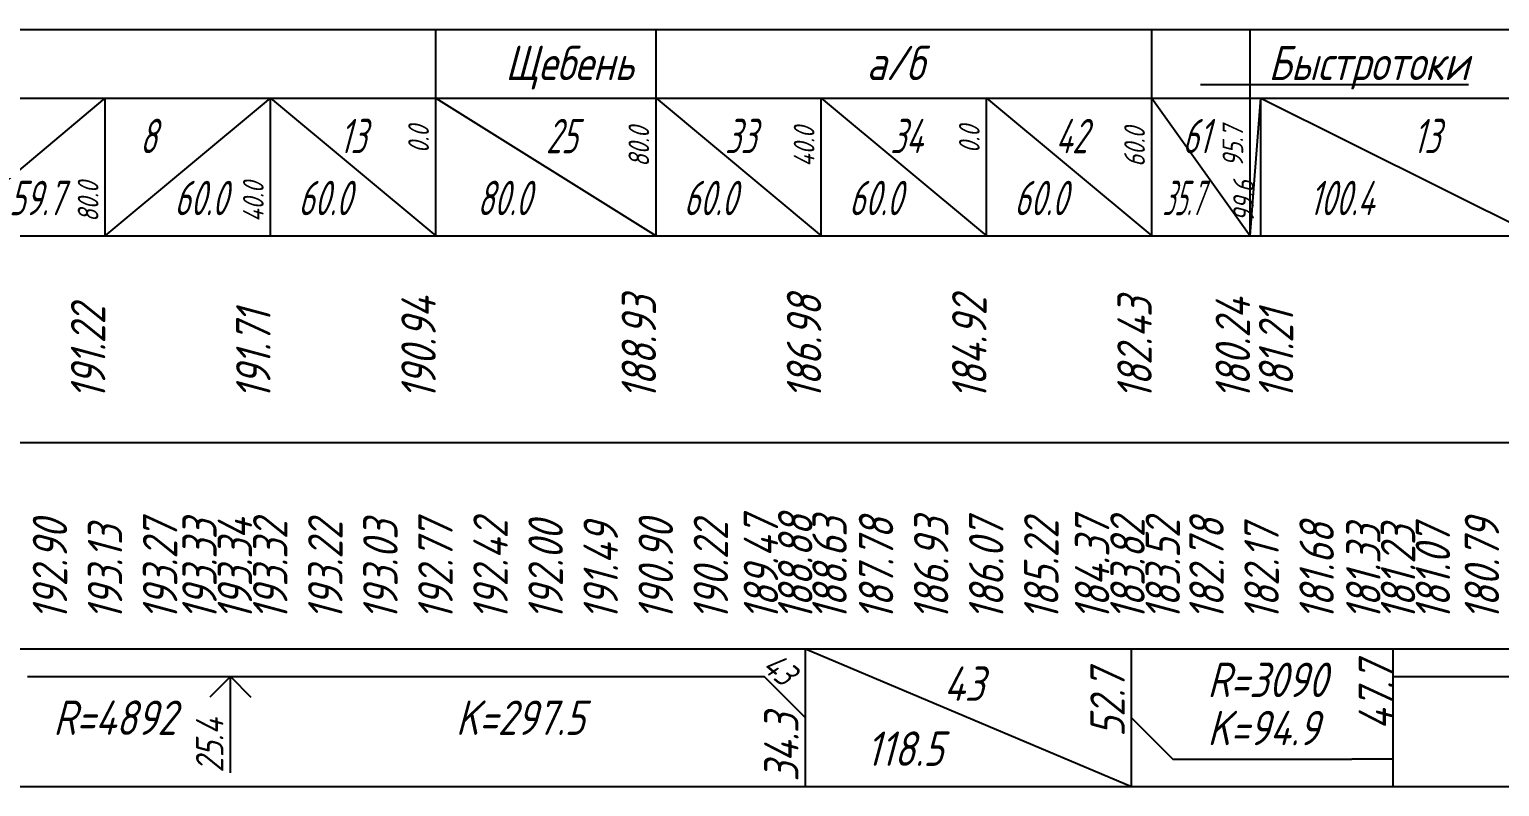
# Model space of a CAD drawing. Extents: x 2172 to 5772, y -842 to -248.
# Drawn here: x 5067.1 to 5173.9, y -730.6 to -675.6 of the extents above; entities that cross this region are included whole.
import ezdxf

# ---------------------------------------------------------------- set-up
doc = ezdxf.new("R2010")
doc.units = 0
doc.header["$MEASUREMENT"] = 0
doc.layers.get('0').update_dxf_attribs({"linetype": 'CONTINUOUS'})
for name, color, linetype in [('КРАСНЫЕ_ОТМЕТКИ', 1, 'CONTINUOUS'), ('ОСЬ_УКЛОН_И_КРИВАЯ', 1, 'CONTINUOUS'), ('ОТМЕТКИ_КЮВЕТОВ', 7, 'CONTINUOUS'), ('ЧЕРНЫЕ_ОТМЕТКИ', 7, 'CONTINUOUS')]:
    doc.layers.add(name, color=color, linetype=linetype)
doc.styles.add('ГОСТ', font='gost.TTF', dxfattribs={"oblique": 15, "height": 1})

msp = doc.modelspace()

# ---------------------------------------------------------------- linework, layer by layer
at = {"linetype": 'Continuous'}
for p, q in [((4736.6, -675.58), (5570.22, -675.58)), ((4736.6, -680.58), (5570.22, -680.58)), ((4736.6, -690.58), (5570.22, -690.58)), ((4736.6, -705.58), (5570.22, -705.58)), ((4736.6, -720.58), (5570.22, -720.58)), ((4736.6, -730.58), (5570.22, -730.58))]:
    msp.add_line(p, q, dxfattribs=at)
for points in [[(5096.6, -680.58), (5096.6, -675.58)], [(5112.6, -680.58), (5112.6, -675.58)], [(5148.6, -680.58), (5148.6, -675.58)], [(5155.74, -680.58), (5155.74, -675.58)], [(5171.61, -679.62), (5152.13, -679.62)]]:
    msp.add_lwpolyline(points, dxfattribs=at)
at = {"layer": 'ОСЬ_УКЛОН_И_КРИВАЯ'}
for p, q in [((5123.45, -730.58), (5123.45, -720.58)), ((5123.45, -720.58), (5147.14, -730.58)), ((5147.14, -730.58), (5147.14, -720.58)), ((5166.13, -730.58), (5166.13, -720.58)), ((5066.95, -722.58), (5120.45, -722.58)), ((5081.68, -722.58), (5080.18, -724.08)), ((5081.68, -729.58), (5081.68, -722.58)), ((5081.68, -722.58), (5083.18, -724.08)), ((5123.45, -725.58), (5120.45, -722.58)), ((5166.13, -722.58), (5169.13, -722.58)), ((5169.13, -722.58), (5192.53, -722.58)), ((5147.14, -725.58), (5150.14, -728.58)), ((5150.14, -728.58), (5163.13, -728.58)), ((5166.13, -728.58), (5163.13, -728.58))]:
    msp.add_line(p, q, dxfattribs=at)
at = {"layer": 'ОТМЕТКИ_КЮВЕТОВ'}
for p, q in [((5060.66, -690.58), (5072.6, -680.58)), ((5072.6, -690.58), (5072.6, -680.58)), ((5072.6, -690.58), (5084.6, -680.58)), ((5084.6, -690.58), (5084.6, -680.58)), ((5084.6, -680.58), (5096.6, -690.58)), ((5096.6, -690.58), (5096.6, -680.58)), ((5096.6, -680.58), (5112.6, -690.58)), ((5112.6, -690.58), (5112.6, -680.58)), ((5112.6, -680.58), (5124.6, -690.58)), ((5124.6, -690.58), (5124.6, -680.58)), ((5124.6, -680.58), (5136.6, -690.58)), ((5136.6, -690.58), (5136.6, -680.58)), ((5136.6, -680.58), (5148.6, -690.58)), ((5148.6, -690.58), (5148.6, -680.58)), ((5148.6, -680.58), (5155.74, -690.58)), ((5155.74, -690.58), (5155.74, -680.58)), ((5155.74, -690.58), (5156.52, -680.58)), ((5156.52, -690.58), (5156.52, -680.58)), ((5156.52, -680.58), (5176.6, -690.58))]:
    msp.add_line(p, q, dxfattribs=at)

# ---------------------------------------------------------------- texts
at = {"style": 'ГОСТ', "oblique": 15}
for s, p in [('Щебень', (5101.65, -679.27)), ('а/б', (5127.88, -679.27)), ('Быстротоки', (5157.07, -679.27))]:
    msp.add_text(s, height=2.5, dxfattribs=at).set_placement(p)
at = {"layer": 'КРАСНЫЕ_ОТМЕТКИ', "style": 'ГОСТ', "oblique": 15}
for s, p in [('192.90', (5069.83, -718.54)), ('193.27', (5077.83, -718.54)), ('193.33', (5080.69, -718.54)), ('193.34', (5083.26, -718.54)), ('193.32', (5085.83, -718.54)), ('193.22', (5089.83, -718.54)), ('193.03', (5093.83, -718.54)), ('192.77', (5097.83, -718.54)), ('192.42', (5101.83, -718.54)), ('192.00', (5105.83, -718.54)), ('191.49', (5109.83, -718.54)), ('190.90', (5113.83, -718.54)), ('190.22', (5117.83, -718.54)), ('189.47', (5121.47, -718.54)), ('188.88', (5123.96, -718.54)), ('188.63', (5126.45, -718.54)), ('187.78', (5129.83, -718.54)), ('186.93', (5133.83, -718.54)), ('186.07', (5137.83, -718.54)), ('185.22', (5141.83, -718.54)), ('184.37', (5145.52, -718.54)), ('183.82', (5148.09, -718.54)), ('183.52', (5150.65, -718.54)), ('182.78', (5153.83, -718.54)), ('181.68', (5161.83, -718.54)), ('180.79', (5173.83, -718.54)), ('193.13', (5073.83, -718.54)), ('182.17', (5157.83, -718.54)), ('181.33', (5165.22, -718.54)), ('181.23', (5167.74, -718.54)), ('181.07', (5170.27, -718.54))]:
    msp.add_text(s, height=2.5, rotation=90, dxfattribs=at).set_placement(p)
at = {"layer": 'ОСЬ_УКЛОН_И_КРИВАЯ', "style": 'ГОСТ', "oblique": 15}
for s, height, rotation, p in [('43', 1.8, 320, (5120.18, -722.03)), ('52.7', 2.5, 90, (5146.64, -726.98)), ('47.7', 2.5, 90, (5166.13, -726.48)), ('34.3', 2.5, 90, (5122.95, -730.23)), ('25.4', 2, 90, (5081.18, -729.58))]:
    msp.add_text(s, height=height, rotation=rotation, dxfattribs=at).set_placement(p)
for s, p in [('R=3090', (5152.64, -724.08)), ('43', (5133.5, -724.36)), ('R=4892', (5068.82, -726.83)), ('K=297.5', (5098.06, -726.83)), ('K=94.9', (5152.64, -727.58)), ('118.5', (5127.87, -729.08))]:
    msp.add_text(s, height=2.5, dxfattribs=at).set_placement(p)
at = {"layer": 'ОТМЕТКИ_КЮВЕТОВ', "style": 'ГОСТ', "oblique": 15}
for s, width, p in [('8', 0.8, (5075.1, -684.58)), ('13', 0.8, (5089.6, -684.58)), ('25', 0.8, (5104.6, -684.58)), ('33', 0.8, (5117.6, -684.58)), ('34', 0.8, (5129.6, -684.58)), ('42', 0.8, (5141.6, -684.58)), ('61', 0.8, (5150.82, -684.58)), ('13', 0.8, (5167.58, -684.58)), ('80.0', 0.8, (5099.6, -689.08)), ('35.7', 0.6, (5149.38, -689.08)), ('100.4', 0.8, (5160.04, -689.08)), ('59.7', 0.8, (5065.61, -689.08)), ('60.0', 0.8, (5077.6, -689.08)), ('60.0', 0.8, (5086.6, -689.08)), ('60.0', 0.8, (5114.6, -689.08)), ('60.0', 0.8, (5126.6, -689.08)), ('60.0', 0.8, (5138.6, -689.08))]:
    msp.add_text(s, height=2.5, dxfattribs=dict(at, width=width)).set_placement(p)
for s, p in [('0.0', (5096.1, -684.58)), ('80.0', (5112.1, -685.58)), ('40.0', (5124.1, -685.58)), ('0.0', (5136.1, -684.58)), ('60.0', (5148.1, -685.58)), ('95.7', (5155.24, -685.58)), ('80.0', (5072.1, -689.58)), ('40.0', (5084.1, -689.58)), ('99.6', (5156.02, -689.58))]:
    msp.add_text(s, height=1.5, rotation=90, dxfattribs=at).set_placement(p)
at = {"layer": 'ЧЕРНЫЕ_ОТМЕТКИ', "style": 'ГОСТ', "oblique": 15}
for s, p in [('190.94', (5096.6, -702.49)), ('188.93', (5112.6, -702.49)), ('186.98', (5124.6, -702.49)), ('184.92', (5136.6, -702.49)), ('182.43', (5148.6, -702.49)), ('180.24', (5155.74, -702.49)), ('191.22', (5072.6, -702.49)), ('191.71', (5084.6, -702.49)), ('181.21', (5158.88, -702.49))]:
    msp.add_text(s, height=2.5, rotation=90, dxfattribs=at).set_placement(p)

doc.saveas('drawing.dxf')
